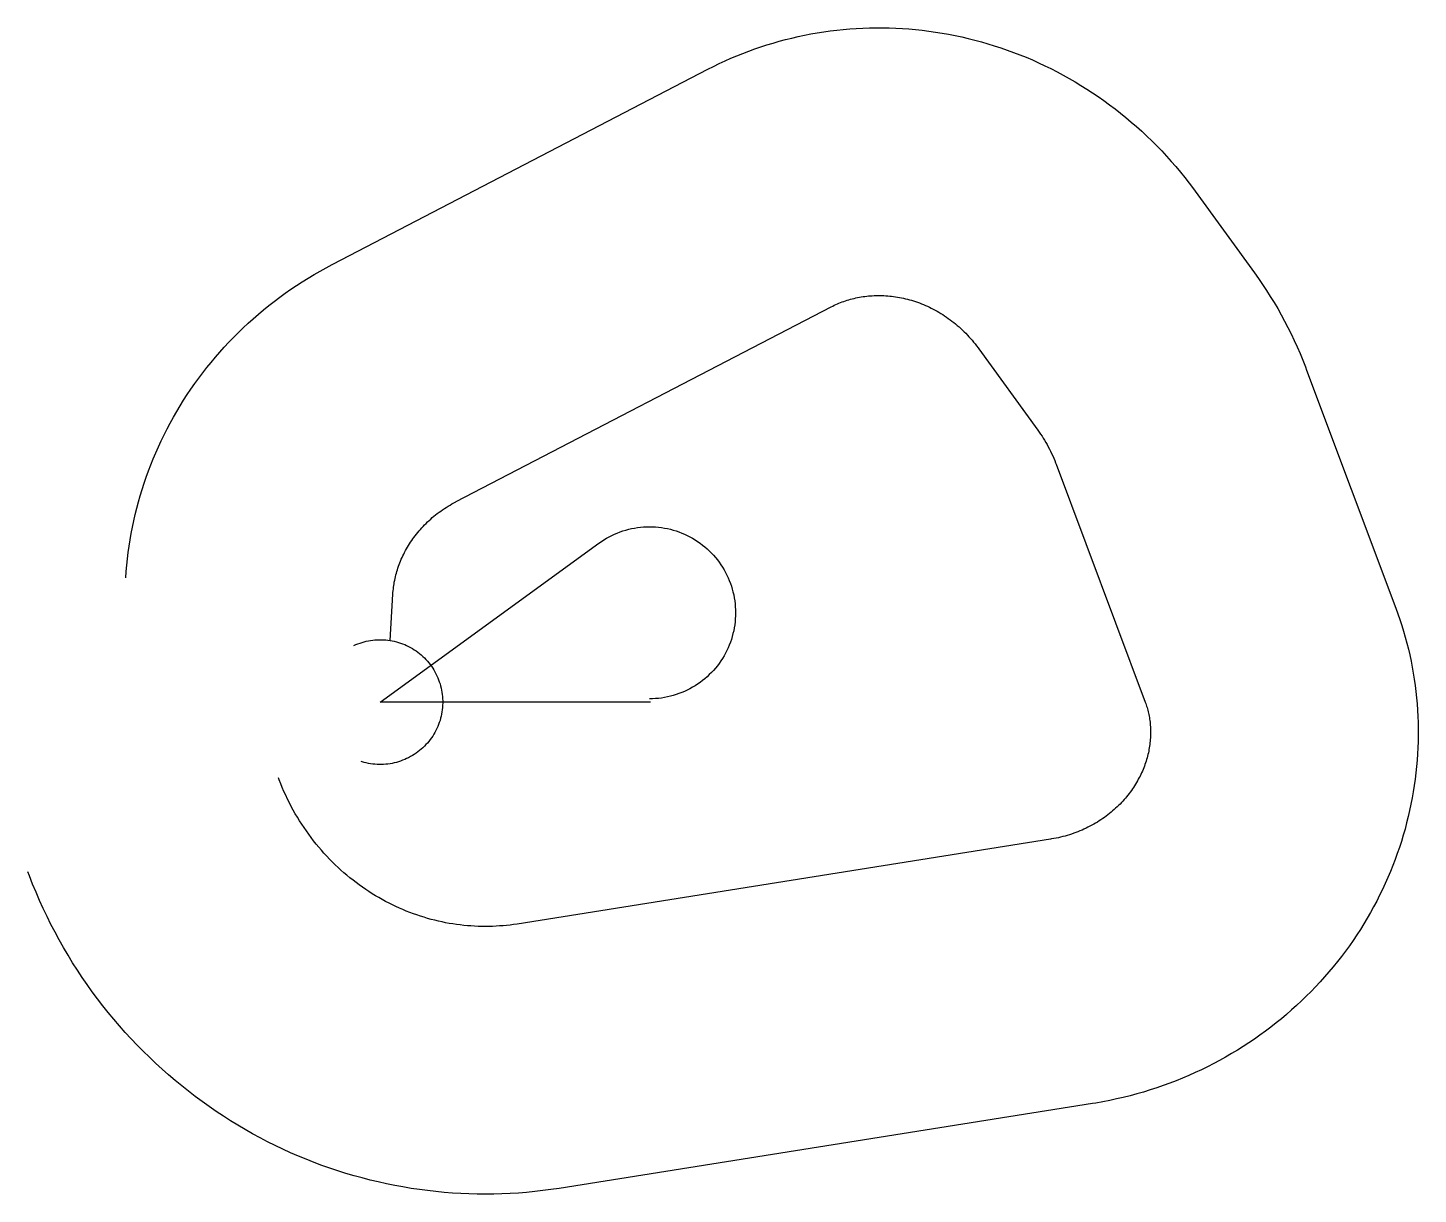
# Model space of a CAD drawing. Header units: metres. Extents: x -6059 to 17839, y -8457 to 11587.
import ezdxf

# ---------------------------------------------------------------- set-up
doc = ezdxf.new("R2010")
doc.units = ezdxf.units.M

msp = doc.modelspace()

# ---------------------------------------------------------------- linework, layer by layer
at = {"layer": 'Boundry', "color": 1}
for p, q in [((-817, 7527), (5632, 10875)), ((14007, 8777), (15024, 7377)), ((1303, 3444), (7751, 6792)), ((10286, 6073), (11302, 4673)), ((15922, 5705), (17455, 1614)), ((11615, 4091), (13148, 0)), ((168, 1059), (216, 1855)), ((11518, -2357), (2350, -3814)), ((12240, -6900), (3072, -8357))]:
    msp.add_line(p, q, dxfattribs=at)
at = {"layer": 'NorminalTrack', "color": 1}
msp.add_lwpolyline([(4645, 0), (0, 0), (3758, 2731), (3758, 2731), (3800, 2760), (3844, 2788), (3888, 2815), (3933, 2840), (3979, 2863), (4026, 2885), (4073, 2905), (4122, 2924), (4170, 2941), (4220, 2956), (4270, 2969), (4320, 2981), (4371, 2990), (4422, 2999), (4473, 3005), (4524, 3009), (4576, 3012), (4627, 3013), (4679, 3012), (4731, 3009), (4782, 3005), (4833, 2999), (4884, 2990), (4935, 2981), (4985, 2969), (5035, 2956), (5084, 2941), (5133, 2924), (5181, 2905), (5229, 2885), (5276, 2863), (5322, 2840), (5367, 2815), (5411, 2788), (5454, 2760), (5497, 2731), (5538, 2699), (5578, 2667), (5617, 2633), (5655, 2598), (5691, 2561), (5726, 2524), (5760, 2485), (5793, 2445), (5824, 2403), (5853, 2361), (5881, 2318), (5908, 2274), (5933, 2228), (5956, 2182), (5978, 2136), (5998, 2088), (6017, 2040), (6034, 1991), (6049, 1942), (6062, 1892), (6074, 1842), (6084, 1791), (6092, 1740), (6098, 1689), (6102, 1637), (6105, 1586), (6106, 1534), (6105, 1483), (6102, 1431), (6098, 1380), (6092, 1328), (6084, 1277), (6074, 1227), (6062, 1177), (6049, 1127), (6034, 1077), (6017, 1028), (5998, 980), (5978, 933), (5956, 886), (5933, 840), (5908, 795), (5881, 751), (5853, 707), (5824, 665), (5793, 624), (5760, 584), (5726, 545), (5691, 507), (5655, 471), (5617, 435), (5578, 401), (5538, 369), (5497, 338), (5454, 308), (5411, 280), (5367, 254), (5322, 229), (5276, 205), (5229, 183), (5181, 163), (5133, 145), (5084, 128), (5035, 113), (4985, 99), (4935, 88), (4884, 78), (4833, 70), (4782, 64), (4731, 59), (4679, 56), (4627, 56)], dxfattribs=at)
at = {"layer": 'WindSpiral', "color": 5}
for points in [[(5632, 10875), (5729, 10924), (5827, 10972), (5926, 11018), (6027, 11063), (6128, 11105), (6230, 11147), (6332, 11186), (6436, 11223), (6541, 11259), (6646, 11293), (6752, 11326), (6858, 11356), (6965, 11385), (7073, 11411), (7182, 11436), (7291, 11459), (7401, 11481), (7511, 11500), (7621, 11517), (7732, 11533), (7844, 11546), (7956, 11558), (8068, 11568), (8180, 11576), (8293, 11581), (8406, 11585), (8519, 11587), (8633, 11587), (8746, 11585), (8860, 11581), (8974, 11575), (9087, 11567), (9201, 11556), (9315, 11544), (9429, 11530), (9542, 11514), (9655, 11496), (9769, 11476), (9882, 11454), (9994, 11430), (10107, 11404), (10219, 11376), (10331, 11346), (10442, 11314), (10553, 11280), (10664, 11243), (10774, 11205), (10883, 11165), (10992, 11124), (11100, 11080), (11208, 11034), (11315, 10986), (11421, 10936), (11527, 10885), (11632, 10831), (11736, 10776), (11839, 10718), (11941, 10659), (12042, 10598), (12143, 10535), (12242, 10471), (12341, 10404), (12438, 10336), (12534, 10266), (12629, 10194), (12723, 10120), (12816, 10045), (12908, 9968), (12998, 9889), (13087, 9809), (13175, 9727), (13262, 9643), (13347, 9558), (13431, 9471), (13513, 9382), (13594, 9292), (13673, 9201), (13751, 9108), (13827, 9013), (13902, 8917), (13975, 8820), (14007, 8777)], [(-4376, 2133), (-4368, 2242), (-4359, 2352), (-4347, 2461), (-4334, 2571), (-4319, 2680), (-4301, 2789), (-4282, 2898), (-4261, 3007), (-4238, 3116), (-4213, 3224), (-4186, 3332), (-4158, 3440), (-4127, 3547), (-4094, 3654), (-4060, 3761), (-4023, 3867), (-3985, 3972), (-3945, 4077), (-3903, 4182), (-3859, 4285), (-3813, 4389), (-3765, 4491), (-3716, 4593), (-3664, 4694), (-3611, 4794), (-3556, 4894), (-3499, 4992), (-3440, 5090), (-3380, 5187), (-3318, 5283), (-3254, 5378), (-3188, 5472), (-3121, 5565), (-3052, 5657), (-2981, 5747), (-2908, 5837), (-2834, 5926), (-2758, 6013), (-2681, 6099), (-2602, 6184), (-2521, 6267), (-2439, 6350), (-2356, 6430), (-2271, 6510), (-2184, 6588), (-2096, 6665), (-2006, 6740), (-1915, 6814), (-1823, 6886), (-1729, 6957), (-1634, 7026), (-1537, 7094), (-1440, 7160), (-1341, 7224), (-1240, 7287), (-1139, 7348), (-1036, 7407), (-932, 7465), (-827, 7521), (-817, 7527)], [(15024, 7377), (15095, 7278), (15164, 7177), (15231, 7075), (15297, 6972), (15361, 6867), (15424, 6762), (15484, 6655), (15543, 6546), (15600, 6437), (15655, 6327), (15708, 6215), (15759, 6102), (15809, 5989), (15856, 5874), (15902, 5759), (15922, 5705)], [(7751, 6792), (7777, 6805), (7803, 6818), (7830, 6830), (7856, 6842), (7884, 6854), (7911, 6865), (7939, 6876), (7967, 6886), (7996, 6896), (8024, 6905), (8053, 6914), (8083, 6922), (8113, 6930), (8143, 6937), (8173, 6944), (8203, 6951), (8234, 6957), (8265, 6962), (8297, 6967), (8328, 6972), (8360, 6975), (8392, 6979), (8424, 6982), (8456, 6984), (8489, 6985), (8522, 6987), (8555, 6987), (8588, 6987), (8621, 6986), (8655, 6985), (8688, 6983), (8722, 6981), (8756, 6978), (8789, 6975), (8823, 6970), (8857, 6965), (8891, 6960), (8926, 6954), (8960, 6947), (8994, 6940), (9028, 6932), (9063, 6923), (9097, 6914), (9131, 6904), (9165, 6894), (9200, 6883), (9234, 6871), (9268, 6858), (9302, 6845), (9336, 6832), (9369, 6817), (9403, 6802), (9437, 6787), (9470, 6770), (9503, 6753), (9537, 6735), (9570, 6717), (9602, 6698), (9635, 6679), (9667, 6658), (9699, 6637), (9731, 6616), (9763, 6594), (9794, 6571), (9825, 6547), (9856, 6523), (9887, 6499), (9917, 6473), (9947, 6447), (9976, 6420), (10005, 6393), (10034, 6365), (10063, 6337), (10091, 6308), (10118, 6278), (10145, 6248), (10172, 6217), (10198, 6186), (10224, 6154), (10250, 6121), (10275, 6088), (10286, 6073)], [(11302, 4673), (11327, 4639), (11350, 4605), (11374, 4570), (11396, 4534), (11418, 4498), (11440, 4462), (11461, 4424), (11481, 4387), (11501, 4349), (11520, 4310), (11539, 4271), (11557, 4231), (11575, 4191), (11591, 4151), (11607, 4110), (11615, 4091)], [(216, 1855), (218, 1885), (220, 1914), (224, 1944), (227, 1974), (231, 2003), (236, 2033), (241, 2063), (247, 2093), (254, 2123), (260, 2153), (268, 2184), (276, 2214), (285, 2244), (294, 2274), (304, 2304), (314, 2334), (325, 2364), (336, 2394), (348, 2424), (361, 2454), (374, 2484), (388, 2514), (403, 2543), (418, 2573), (433, 2602), (449, 2631), (466, 2661), (483, 2689), (501, 2718), (520, 2747), (539, 2775), (559, 2803), (579, 2831), (600, 2859), (621, 2886), (643, 2914), (666, 2941), (689, 2967), (713, 2994), (737, 3020), (762, 3045), (787, 3071), (813, 3096), (840, 3121), (867, 3145), (894, 3169), (922, 3193), (951, 3216), (980, 3239), (1010, 3261), (1040, 3283), (1071, 3305), (1102, 3326), (1134, 3346), (1166, 3367), (1199, 3386), (1232, 3405), (1266, 3424), (1300, 3442), (1303, 3444)], [(17455, 1614), (17491, 1516), (17525, 1417), (17558, 1317), (17588, 1217), (17617, 1116), (17645, 1014), (17670, 912), (17694, 809), (17716, 705), (17736, 601), (17755, 497), (17772, 392), (17787, 287), (17800, 181), (17811, 75), (17820, -32), (17828, -139), (17833, -246), (17837, -353), (17839, -461), (17839, -568), (17838, -676), (17834, -784), (17828, -892), (17821, -1000), (17811, -1108), (17800, -1216), (17787, -1324), (17772, -1432), (17755, -1540), (17736, -1648), (17715, -1755), (17692, -1862), (17668, -1969), (17641, -2076), (17613, -2182), (17583, -2288), (17550, -2394), (17516, -2499), (17480, -2604), (17443, -2708), (17403, -2811), (17361, -2914), (17318, -3017), (17273, -3119), (17225, -3220), (17177, -3321), (17126, -3420), (17073, -3519), (17019, -3618), (16963, -3715), (16905, -3812), (16845, -3907), (16784, -4002), (16721, -4096), (16656, -4189), (16589, -4280), (16521, -4371), (16451, -4461), (16379, -4549), (16306, -4637), (16231, -4723), (16155, -4808), (16077, -4892), (15997, -4974), (15916, -5055), (15833, -5135), (15749, -5214), (15664, -5291), (15577, -5367), (15488, -5441), (15398, -5514), (15307, -5586), (15214, -5656), (15120, -5724), (15025, -5791), (14928, -5856), (14831, -5920), (14732, -5982), (14631, -6042), (14530, -6101), (14427, -6158), (14324, -6213), (14219, -6266), (14113, -6318), (14006, -6368), (13898, -6416), (13789, -6462), (13680, -6507), (13569, -6549), (13457, -6590), (13345, -6629), (13232, -6666), (13118, -6701), (13003, -6734), (12888, -6765), (12771, -6794), (12655, -6821), (12537, -6846), (12419, -6869), (12301, -6890), (12240, -6900)], [(-453, 972), (-419, 987), (-384, 1001), (-349, 1014), (-314, 1026), (-278, 1036), (-241, 1045), (-205, 1053), (-168, 1059), (-131, 1065), (-93, 1068), (-56, 1071), (-19, 1072), (19, 1072), (56, 1071), (93, 1068), (131, 1065), (168, 1059), (205, 1053), (241, 1045), (278, 1036), (314, 1026), (349, 1014), (384, 1001), (419, 987), (453, 972), (487, 956), (520, 938), (552, 919), (584, 900), (615, 879), (645, 857), (675, 834), (704, 809), (731, 784), (758, 758), (784, 731), (809, 704), (834, 675), (857, 645), (879, 615), (900, 584), (919, 552), (938, 520), (956, 487), (972, 453), (987, 419), (1001, 384), (1014, 349), (1026, 314), (1036, 278), (1045, 241), (1053, 205), (1059, 168), (1065, 131), (1068, 93), (1071, 56), (1072, 19), (1072, -19), (1071, -56), (1068, -93), (1065, -131), (1059, -168), (1053, -205), (1045, -241), (1036, -278), (1026, -314), (1014, -349), (1001, -384), (987, -419), (972, -453), (956, -487), (938, -520), (919, -552), (900, -584), (879, -615), (857, -645), (834, -675), (809, -704), (784, -731), (758, -758), (731, -784), (704, -809), (675, -834), (645, -857), (615, -879), (584, -900), (552, -919), (520, -938), (487, -956), (453, -972), (419, -987), (384, -1001), (349, -1014), (314, -1026), (278, -1036), (241, -1045), (205, -1053), (168, -1059), (131, -1065), (93, -1068), (56, -1071), (19, -1072), (-19, -1072), (-56, -1071), (-93, -1068), (-131, -1065), (-168, -1059), (-205, -1053), (-241, -1045), (-278, -1036), (-314, -1026), (-331, -1020)], [(13148, 0), (13156, -23), (13164, -46), (13171, -69), (13179, -93), (13186, -117), (13192, -141), (13198, -165), (13204, -190), (13209, -215), (13214, -240), (13219, -266), (13223, -291), (13226, -317), (13230, -343), (13232, -370), (13235, -396), (13237, -423), (13238, -450), (13239, -477), (13239, -504), (13239, -531), (13239, -559), (13238, -587), (13237, -615), (13235, -643), (13232, -671), (13229, -699), (13226, -727), (13222, -756), (13217, -784), (13212, -813), (13207, -841), (13201, -870), (13194, -899), (13187, -927), (13179, -956), (13171, -985), (13162, -1014), (13153, -1042), (13143, -1071), (13133, -1100), (13122, -1129), (13110, -1157), (13098, -1186), (13085, -1214), (13072, -1243), (13058, -1271), (13044, -1299), (13029, -1327), (13014, -1355), (12998, -1383), (12981, -1411), (12964, -1439), (12946, -1466), (12928, -1493), (12909, -1520), (12889, -1547), (12869, -1573), (12849, -1600), (12828, -1626), (12806, -1652), (12784, -1677), (12761, -1703), (12738, -1728), (12714, -1752), (12690, -1777), (12665, -1801), (12639, -1825), (12613, -1848), (12587, -1871), (12560, -1894), (12532, -1916), (12504, -1938), (12475, -1960), (12446, -1981), (12417, -2002), (12387, -2022), (12356, -2042), (12325, -2061), (12294, -2080), (12262, -2099), (12229, -2117), (12197, -2134), (12163, -2151), (12130, -2168), (12095, -2184), (12061, -2199), (12026, -2214), (11991, -2228), (11955, -2242), (11919, -2255), (11882, -2268), (11845, -2280), (11808, -2291), (11770, -2302), (11733, -2312), (11694, -2322), (11656, -2331), (11617, -2339), (11578, -2346), (11538, -2353), (11518, -2357)], [(2350, -3814), (2291, -3823), (2231, -3831), (2171, -3837), (2111, -3843), (2050, -3848), (1989, -3852), (1928, -3855), (1867, -3856), (1805, -3857), (1744, -3856), (1682, -3855), (1620, -3852), (1558, -3848), (1496, -3843), (1434, -3837), (1372, -3830), (1309, -3822), (1247, -3813), (1185, -3803), (1123, -3791), (1061, -3779), (999, -3765), (937, -3750), (875, -3734), (813, -3717), (752, -3699), (690, -3679), (629, -3659), (568, -3638), (508, -3615), (447, -3591), (387, -3566), (327, -3540), (268, -3513), (208, -3485), (150, -3456), (91, -3425), (33, -3394), (-25, -3361), (-82, -3328), (-139, -3293), (-195, -3257), (-251, -3220), (-306, -3182), (-361, -3143), (-415, -3103), (-468, -3062), (-521, -3020), (-574, -2977), (-625, -2933), (-676, -2888), (-727, -2842), (-776, -2795), (-825, -2747), (-873, -2698), (-921, -2648), (-968, -2597), (-1013, -2545), (-1058, -2492), (-1103, -2439), (-1146, -2384), (-1189, -2329), (-1230, -2272), (-1271, -2215), (-1311, -2157), (-1350, -2099), (-1388, -2039), (-1425, -1979), (-1461, -1918), (-1496, -1856), (-1530, -1793), (-1563, -1730), (-1595, -1666), (-1626, -1601), (-1656, -1536), (-1685, -1470), (-1712, -1403), (-1739, -1336), (-1751, -1302)], [(3072, -8357), (2933, -8378), (2794, -8396), (2654, -8412), (2514, -8426), (2373, -8437), (2232, -8445), (2091, -8452), (1949, -8455), (1808, -8457), (1666, -8456), (1524, -8452), (1382, -8446), (1239, -8437), (1097, -8426), (955, -8413), (813, -8396), (672, -8378), (530, -8357), (389, -8333), (247, -8307), (107, -8279), (-34, -8247), (-174, -8214), (-313, -8178), (-452, -8139), (-591, -8099), (-729, -8055), (-866, -8009), (-1003, -7961), (-1139, -7910), (-1274, -7857), (-1408, -7801), (-1542, -7744), (-1674, -7683), (-1806, -7620), (-1937, -7555), (-2066, -7488), (-2195, -7418), (-2323, -7346), (-2449, -7272), (-2574, -7195), (-2698, -7116), (-2821, -7035), (-2942, -6952), (-3062, -6866), (-3181, -6778), (-3298, -6689), (-3414, -6597), (-3528, -6502), (-3641, -6406), (-3752, -6308), (-3862, -6208), (-3970, -6105), (-4076, -6001), (-4181, -5895), (-4283, -5787), (-4384, -5677), (-4483, -5565), (-4581, -5451), (-4676, -5335), (-4769, -5218), (-4861, -5099), (-4950, -4978), (-5038, -4856), (-5123, -4732), (-5206, -4606), (-5288, -4479), (-5367, -4350), (-5443, -4220), (-5518, -4088), (-5590, -3955), (-5661, -3820), (-5728, -3685), (-5794, -3547), (-5857, -3409), (-5918, -3269), (-5976, -3128), (-6032, -2986), (-6059, -2916)]]:
    msp.add_lwpolyline(points, dxfattribs=at)

doc.saveas('drawing.dxf')
